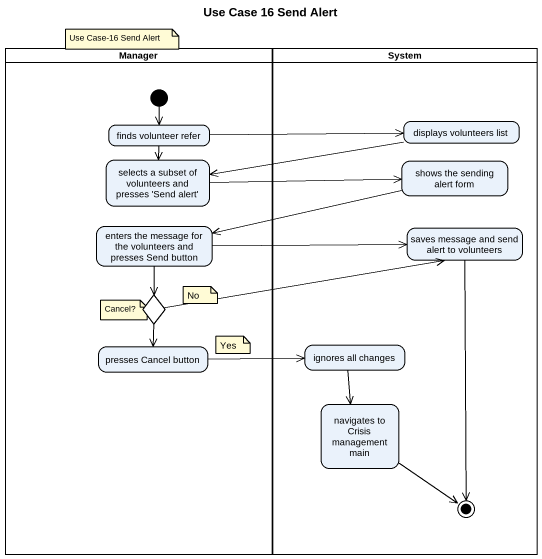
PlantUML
@startuml
title Use Case 16 Send Alert
hide empty description
state Manager <<partition>> {
  state "finds volunteer refer" as finds_volunteer_refer
  state "selects a subset of volunteers and presses 'Send alert'" as selects_a_subset_of
  state "enters the message for the volunteers and presses Send button" as enters_the_message_for_the
  state choice1 <<choice>>
  state "presses Cancel button" as presses_Cancel_button
  [*] --> finds_volunteer_refer
}
state System <<partition>> {
  state "displays volunteers list" as displays_volunteers_list
  state "shows the sending alert form" as shows_the_sending_alert_form
  state "saves message and send alert to volunteers" as saves_message_and_send
  state "ignores all changes" as ignores_all_changes
  state "navigates to Crisis management main" as navigates_to_Crisis
  saves_message_and_send --> [*]
  navigates_to_Crisis --> [*]
}
finds_volunteer_refer -right-> displays_volunteers_list
finds_volunteer_refer --> selects_a_subset_of
displays_volunteers_list -left-> selects_a_subset_of
selects_a_subset_of -right-> shows_the_sending_alert_form
shows_the_sending_alert_form -left-> enters_the_message_for_the
enters_the_message_for_the -right-> saves_message_and_send
enters_the_message_for_the --> choice1
choice1 -right-> saves_message_and_send
choice1 --> presses_Cancel_button
presses_Cancel_button -right-> ignores_all_changes
ignores_all_changes --> navigates_to_Crisis
note as N1
  Use Case-16 Send Alert
end note
note as N2
  Cancel?
end note
note as N3
  No
end note
note as N4
  Yes
end note
@enduml
